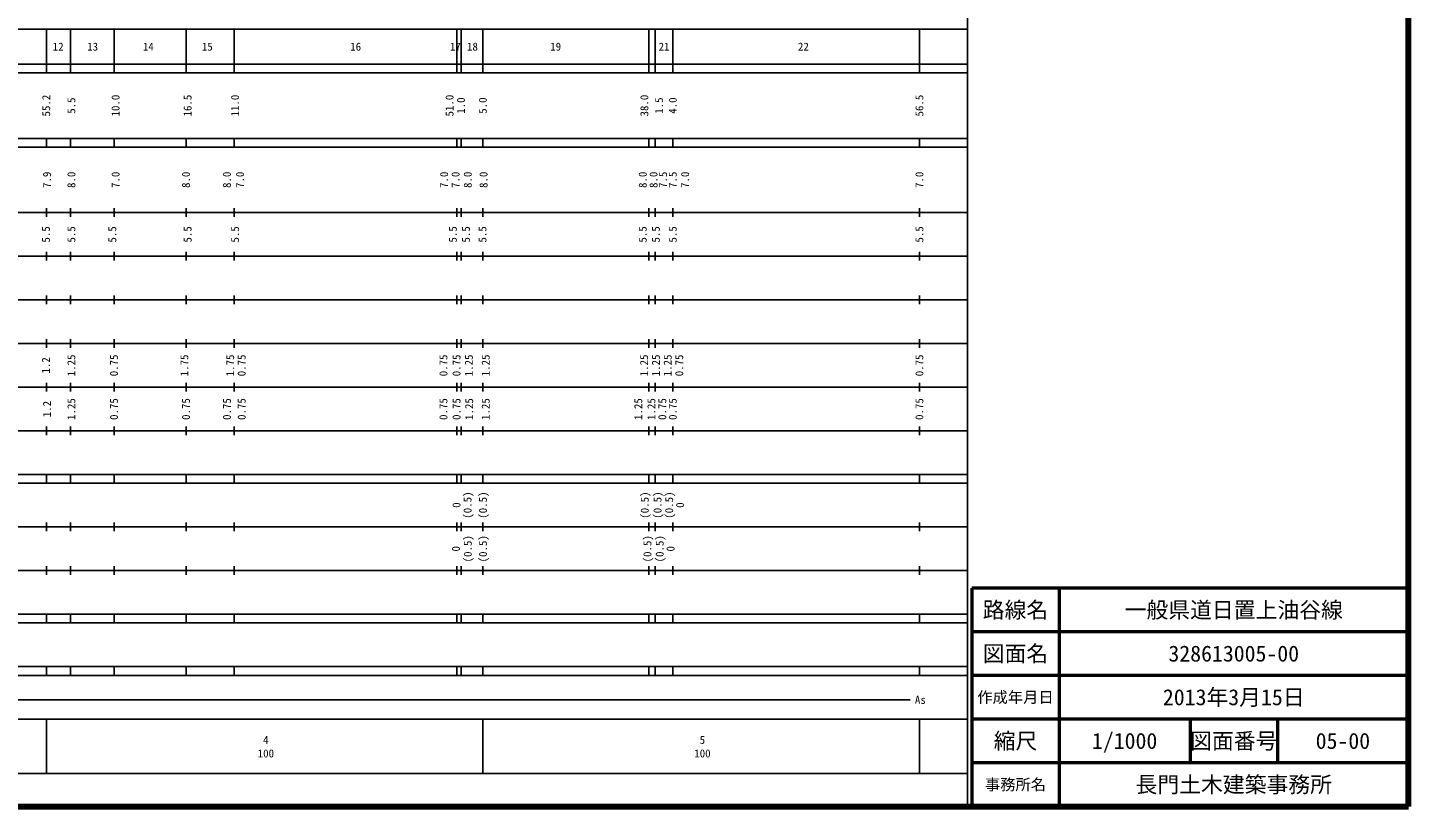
# Model space of a CAD drawing. Units: millimetres on the paper. Extents: x 40 to 680, y 20 to 380.
# Drawn here: x 363.7 to 680, y 20 to 198.4 of the extents above; entities that cross this region are included whole.
import ezdxf
from ezdxf.enums import TextEntityAlignment as Align

# ---------------------------------------------------------------- set-up
doc = ezdxf.new("R2010")
doc.units = ezdxf.units.MM
for name, color, linetype, lineweight in [('M-TTL', 2, 'Continuous', 140), ('M-TTL-BAND', 7, 'Continuous', 25), ('M-TTL-FRAM', 2, 'Continuous', 50), ('M-TTL-LINE', 7, 'Continuous', 50), ('M-TTL-TXT', 7, 'Continuous', 13)]:
    doc.layers.add(name, color=color, linetype=linetype, lineweight=lineweight)
doc.styles.add('ＭＳ ゴシック', font='')
doc.styles.get('ＭＳ ゴシック').set_extended_font_data('MS Gothic')

msp = doc.modelspace()

# ---------------------------------------------------------------- linework, layer by layer
at = {"layer": 'M-TTL'}
for p, q in [((680, 20), (680, 380)), ((40, 20), (680, 20))]:
    msp.add_line(p, q, dxfattribs=at)
at = {"layer": 'M-TTL-BAND'}
for p, q in [((579, 20), (579, 370)), ((68, 198), (579, 198)), ((368, 198), (368, 188)), ((373.5, 198), (373.5, 188)), ((383.5, 198), (383.5, 188)), ((400, 198), (400, 188)), ((411, 198), (411, 188)), ((462, 198), (462, 188)), ((463, 198), (463, 188)), ((468, 198), (468, 188)), ((506, 198), (506, 188)), ((507.5, 198), (507.5, 188)), ((511.5, 198), (511.5, 188)), ((568, 198), (568, 188)), ((40, 190), (579, 190)), ((40, 188), (579, 188)), ((40, 173), (579, 173)), ((40, 171), (579, 171)), ((368, 171), (368, 173)), ((373.5, 173), (373.5, 171)), ((383.5, 173), (383.5, 171)), ((400, 173), (400, 171)), ((411, 173), (411, 171)), ((462, 173), (462, 171)), ((463, 173), (463, 171)), ((468, 171), (468, 173)), ((506, 173), (506, 171)), ((507.5, 173), (507.5, 171)), ((511.5, 171), (511.5, 173)), ((568, 171), (568, 173)), ((40, 156), (579, 156)), ((368, 155), (368, 157)), ((373.5, 157), (373.5, 155)), ((383.5, 157), (383.5, 155)), ((400, 157), (400, 155)), ((411, 157), (411, 155)), ((462, 157), (462, 155)), ((463, 157), (463, 155)), ((468, 155), (468, 157)), ((506, 157), (506, 155)), ((507.5, 157), (507.5, 155)), ((511.5, 155), (511.5, 157)), ((568, 155), (568, 157)), ((46, 146), (579, 146)), ((368, 145), (368, 147)), ((373.5, 147), (373.5, 145)), ((383.5, 147), (383.5, 145)), ((400, 147), (400, 145)), ((411, 147), (411, 145)), ((462, 147), (462, 145)), ((463, 147), (463, 145)), ((468, 145), (468, 147)), ((506, 147), (506, 145)), ((507.5, 147), (507.5, 145)), ((511.5, 145), (511.5, 147)), ((568, 145), (568, 147)), ((368, 135), (368, 137)), ((373.5, 137), (373.5, 135)), ((383.5, 137), (383.5, 135)), ((400, 137), (400, 135)), ((411, 137), (411, 135)), ((462, 137), (462, 135)), ((463, 137), (463, 135)), ((468, 135), (468, 137)), ((506, 137), (506, 135)), ((507.5, 137), (507.5, 135)), ((511.5, 135), (511.5, 137)), ((568, 135), (568, 137)), ((52, 136), (579, 136)), ((368, 125), (368, 127)), ((373.5, 127), (373.5, 125)), ((383.5, 127), (383.5, 125)), ((400, 127), (400, 125)), ((411, 127), (411, 125)), ((462, 127), (462, 125)), ((463, 127), (463, 125)), ((468, 125), (468, 127)), ((506, 127), (506, 125)), ((507.5, 127), (507.5, 125)), ((511.5, 125), (511.5, 127)), ((568, 125), (568, 127)), ((46, 126), (579, 126)), ((52, 116), (579, 116)), ((368, 115), (368, 117)), ((373.5, 117), (373.5, 115)), ((383.5, 117), (383.5, 115)), ((400, 117), (400, 115)), ((411, 117), (411, 115)), ((462, 117), (462, 115)), ((463, 117), (463, 115)), ((468, 115), (468, 117)), ((506, 117), (506, 115)), ((507.5, 117), (507.5, 115)), ((511.5, 115), (511.5, 117)), ((568, 115), (568, 117)), ((46, 106), (579, 106)), ((368, 105), (368, 107)), ((373.5, 107), (373.5, 105)), ((383.5, 107), (383.5, 105)), ((400, 107), (400, 105)), ((411, 107), (411, 105)), ((462, 107), (462, 105)), ((463, 107), (463, 105)), ((468, 105), (468, 107)), ((506, 107), (506, 105)), ((507.5, 107), (507.5, 105)), ((511.5, 105), (511.5, 107)), ((568, 105), (568, 107)), ((40, 96), (579, 96)), ((368, 94), (368, 96)), ((373.5, 96), (373.5, 94)), ((383.5, 96), (383.5, 94)), ((400, 96), (400, 94)), ((411, 96), (411, 94)), ((462, 96), (462, 94)), ((463, 96), (463, 94)), ((468, 94), (468, 96)), ((506, 96), (506, 94)), ((507.5, 96), (507.5, 94)), ((511.5, 94), (511.5, 96)), ((568, 94), (568, 96)), ((40, 94), (579, 94)), ((49, 84), (579, 84)), ((368, 83), (368, 85)), ((373.5, 85), (373.5, 83)), ((383.5, 85), (383.5, 83)), ((400, 85), (400, 83)), ((411, 85), (411, 83)), ((462, 85), (462, 83)), ((463, 85), (463, 83)), ((468, 83), (468, 85)), ((506, 85), (506, 83)), ((507.5, 85), (507.5, 83)), ((511.5, 83), (511.5, 85)), ((568, 83), (568, 85)), ((40, 74), (579, 74)), ((368, 73), (368, 75)), ((373.5, 75), (373.5, 73)), ((383.5, 75), (383.5, 73)), ((400, 75), (400, 73)), ((411, 75), (411, 73)), ((462, 75), (462, 73)), ((463, 75), (463, 73)), ((468, 73), (468, 75)), ((506, 75), (506, 73)), ((507.5, 75), (507.5, 73)), ((511.5, 73), (511.5, 75)), ((568, 73), (568, 75)), ((40, 64), (579, 64)), ((368, 62), (368, 64)), ((373.5, 64), (373.5, 62)), ((383.5, 64), (383.5, 62)), ((400, 64), (400, 62)), ((411, 64), (411, 62)), ((462, 64), (462, 62)), ((463, 64), (463, 62)), ((468, 62), (468, 64)), ((506, 64), (506, 62)), ((507.5, 64), (507.5, 62)), ((511.5, 62), (511.5, 64)), ((568, 62), (568, 64)), ((40, 62), (579, 62)), ((40, 52), (579, 52)), ((368, 50), (368, 52)), ((373.5, 52), (373.5, 50)), ((383.5, 52), (383.5, 50)), ((400, 52), (400, 50)), ((411, 52), (411, 50)), ((462, 52), (462, 50)), ((463, 52), (463, 50)), ((468, 50), (468, 52)), ((506, 52), (506, 50)), ((507.5, 52), (507.5, 50)), ((511.5, 50), (511.5, 52)), ((568, 50), (568, 52)), ((40, 50), (579, 50)), ((70.805, 44.406), (565.903, 44.406)), ((40, 40), (579, 40)), ((368, 40), (368, 27.5)), ((468, 40), (468, 27.5)), ((568, 40), (568, 27.5)), ((68, 27.5), (579, 27.5))]:
    msp.add_line(p, q, dxfattribs=at)
at = {"layer": 'M-TTL-FRAM'}
for p, q in [((680, 70), (580, 70)), ((580, 70), (580, 20))]:
    msp.add_line(p, q, dxfattribs=at)
at = {"layer": 'M-TTL-LINE'}
for p, q in [((600, 70), (600, 20)), ((680, 60), (580, 60)), ((680, 50), (580, 50)), ((680, 40), (580, 40)), ((630, 40), (630, 30)), ((650, 40), (650, 30)), ((680, 30), (580, 30))]:
    msp.add_line(p, q, dxfattribs=at)

# ---------------------------------------------------------------- texts
at = {"layer": 'M-TTL-BAND', "style": 'ＭＳ ゴシック'}
for s, p in [('12', (370.715, 194)), ('13', (378.609, 194)), ('14', (391.36, 194)), ('15', (404.86, 194)), ('16', (438.862, 194)), ('17', (461.697, 194)), ('18', (465.605, 194)), ('19', (484.669, 194)), ('21', (509.505, 194)), ('22', (541.417, 194)), ('As', (568.201, 44.406)), ('4', (418.288, 35.238)), ('5', (518.288, 35.238)), ('100', (418.288, 32.131)), ('100', (518.288, 32.131))]:
    msp.add_text(s, height=1.833, dxfattribs=at).set_placement(p, align=Align.MIDDLE_CENTER)
for s, p in [('55.2', (367.966, 180.5)), ('5.5', (373.724, 180.5)), ('10.0', (383.85, 180.5)), ('16.5', (400.35, 180.5)), ('11.0', (411.226, 180.5)), ('51.0', (460.353, 180.5)), ('1.0', (462.978, 180.5)), ('5.0', (467.966, 180.5)), ('38.0', (504.979, 180.5)), ('1.5', (508.354, 180.5)), ('4.0', (511.482, 180.5)), ('56.5', (567.982, 180.5)), ('7.9', (368.141, 163.5)), ('8.0', (373.724, 163.5)), ('7.0', (383.85, 163.5)), ('8.0', (399.975, 163.5)), ('8.0', (409.351, 163.5)), ('7.0', (412.351, 163.5)), ('7.0', (459.105, 163.5)), ('7.0', (461.73, 163.5)), ('8.0', (464.518, 163.5)), ('8.0', (468.141, 163.5)), ('8.0', (504.604, 163.5)), ('8.0', (507.085, 163.5)), ('7.5', (509.272, 163.5)), ('7.5', (511.482, 163.5)), ('7.0', (514.308, 163.5)), ('7.0', (567.982, 163.5)), ('5.5', (367.891, 151)), ('5.5', (373.724, 151)), ('5.5', (383.1, 151)), ('5.5', (400.35, 151)), ('5.5', (411.226, 151)), ('5.5', (461.103, 151)), ('5.5', (464.103, 151)), ('5.5', (467.891, 151)), ('5.5', (504.604, 151)), ('5.5', (507.604, 151)), ('5.5', (511.482, 151)), ('5.5', (567.982, 151)), ('1.2', (367.891, 121)), ('1.25', (373.724, 121)), ('0.75', (383.475, 121)), ('1.75', (399.6, 121)), ('1.75', (410.101, 121)), ('0.75', (412.726, 121)), ('0.75', (458.951, 121)), ('0.75', (461.952, 121)), ('1.25', (464.775, 121)), ('1.25', (468.639, 121)), ('1.25', (504.912, 121)), ('1.25', (507.629, 121)), ('1.25', (510.321, 121)), ('0.75', (512.963, 121)), ('0.75', (567.982, 121)), ('1.2', (368.141, 111)), ('1.25', (373.724, 111)), ('0.75', (383.475, 111)), ('0.75', (399.975, 111)), ('0.75', (409.351, 111)), ('0.75', (412.726, 111)), ('0.75', (458.951, 111)), ('0.75', (461.952, 111)), ('1.25', (464.85, 111)), ('1.25', (468.639, 111)), ('1.25', (503.583, 111)), ('1.25', (506.583, 111)), ('0.75', (509.09, 111)), ('0.75', (511.482, 111)), ('0.75', (567.982, 111)), ('(0.5)', (464.478, 89)), ('(0.5)', (468.003, 89)), ('(0.5)', (505.069, 89)), ('(0.5)', (507.993, 89)), ('(0.5)', (510.658, 89)), ('0', (461.943, 89)), ('0', (513.156, 89)), ('0', (461.812, 79)), ('(0.5)', (464.529, 79)), ('(0.5)', (468.018, 79)), ('(0.5)', (505.679, 79)), ('(0.5)', (508.482, 79)), ('0', (510.979, 79))]:
    msp.add_text(s, height=1.833, rotation=90, dxfattribs=at).set_placement(p, align=Align.MIDDLE_CENTER)
at = {"layer": 'M-TTL-TXT', "style": 'ＭＳ ゴシック'}
for s, height, p in [('路線名', 3.666, (590, 65)), ('一般県道日置上油谷線', 3.666, (640, 65)), ('図面名', 3.666, (590, 55)), ('328613005-00', 3.666, (640, 55)), ('作成年月日', 2.566, (590, 45)), ('2013年3月15日', 3.666, (640, 45)), ('縮尺', 3.666, (590, 35)), ('1/1000', 3.666, (615, 35)), ('図面番号', 3.666, (640, 35)), ('05-00', 3.666, (665, 35)), ('事務所名', 2.566, (590, 25)), ('長門土木建築事務所', 3.666, (640, 25))]:
    msp.add_text(s, height=height, dxfattribs=at).set_placement(p, align=Align.MIDDLE_CENTER)

doc.saveas('drawing.dxf')
